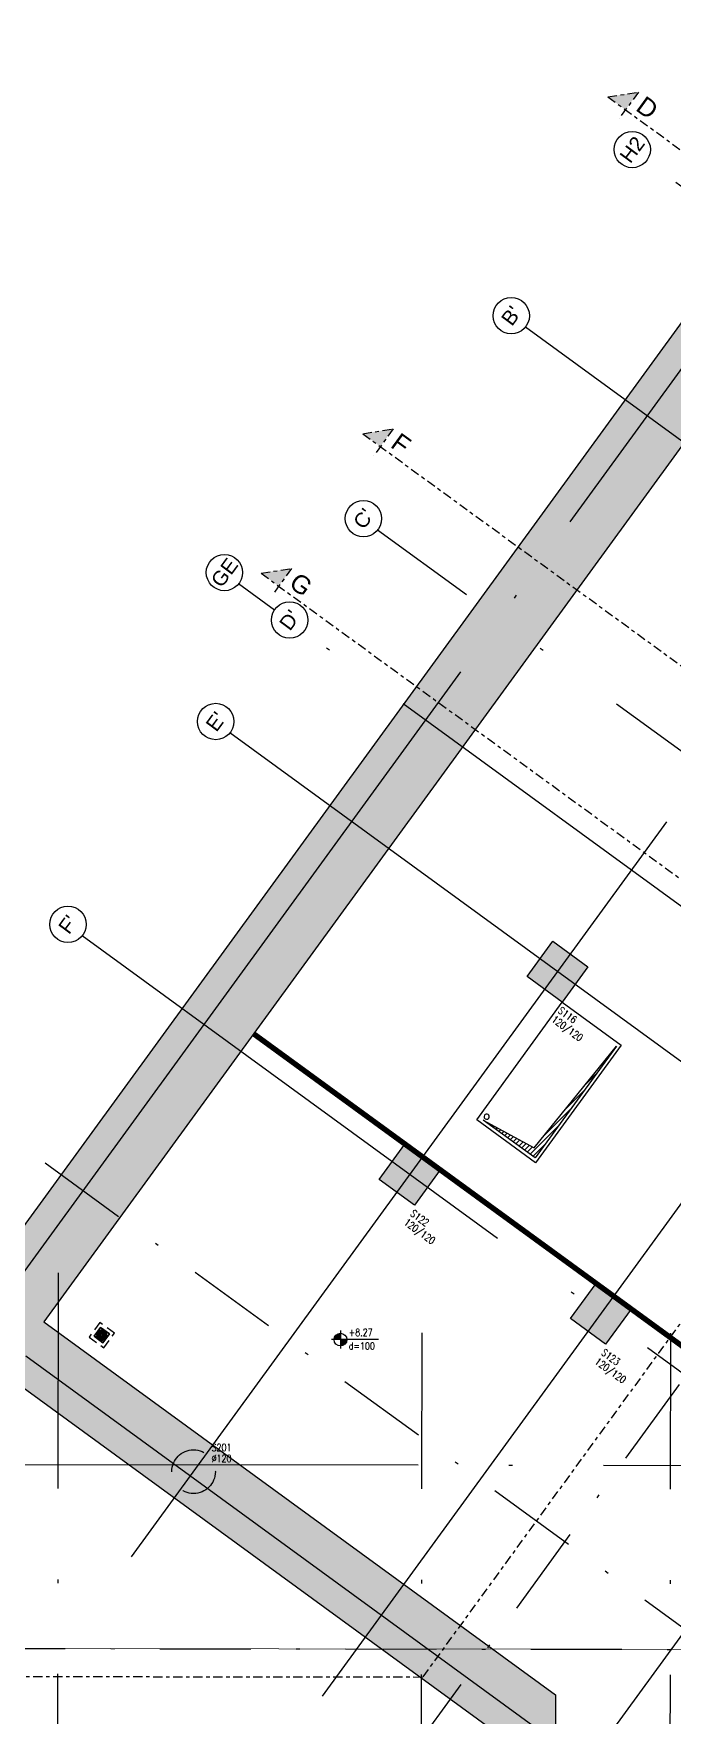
# Model space of a CAD drawing. Header units: millimetres. Extents: x 400382 to 401422, y 4543975 to 4544126.
# Drawn here: x 400729.2 to 400746.76, y 4544078.68 to 4544124.91 of the extents above; entities that cross this region are included whole.
import ezdxf
from ezdxf.enums import TextEntityAlignment as Align

# ---------------------------------------------------------------- set-up
doc = ezdxf.new("R2010")
doc.units = ezdxf.units.MM
for name, pattern in [('AKS', [3, 2.5, -0.25, 0, -0.25]), ('CENTER', [2, 1.25, -0.25, 0.25, -0.25]), ('CIZGI', [0.4, 0.25, -0.15]), ('CONTINU', [0]), ('DASHDOT2', [0.5, 0.25, -0.125, 0, -0.125]), ('HIDDEN', [0.375, 0.25, -0.125])]:
    doc.linetypes.add(name, pattern=pattern)
doc.layers.add('A-DETL', color=90, linetype='Continuous', lineweight=15)
for name, color, linetype in [('aks prota', 2, 'AKS'), ('boşluk prota', 2, 'Continuous'), ('boşluk taraması prota', 252, 'Continuous'), ('caks prota', 4, 'Continuous'), ('kesit tarama prota', 252, 'Continuous'), ('kiriş prota', 6, 'Continuous'), ('kolon prota', 1, 'Continuous'), ('kolon tarama prota', 252, 'Continuous'), ('lkolon prota', 4, 'Continuous'), ('perde prota', 1, 'Continuous'), ('PRT-AL-TUNEL_EKSENI', 14, 'DASHDOT2'), ('PRT-MI-a_fit_drainage', 10, 'Continuous'), ('skesit prota', 7, 'Continuous'), ('st-s_level (kot)', 6, 'Continuous'), ('st-s_levelmark (kot işareti)', 4, 'Continuous'), ('st_s_ölçü', 4, 'Continuous'), ('taks prota', 7, 'Continuous'), ('tkesit prota', 7, 'Continuous'), ('tkolon prota', 6, 'Continuous')]:
    doc.layers.add(name, color=color, linetype=linetype)
doc.styles.add('Arial', font='Arial.ttf')
doc.styles.add('OLCU', font='romanstw.shx')
doc.styles.add('TAKS', font='Arial Unicode.ttf')
doc.styles.add('tkolon', font='romanstw.shx')

# ---------------------------------------------------------------- blocks, each defined once
blk = doc.blocks.new('PLAN_KOT')
at = {"layer": 'st-s_levelmark (kot işareti)'}
h = blk.add_hatch(color=256, dxfattribs=at)
h.paths.add_polyline_path([(0, 17.5, 0.414214), (-17.5, 0), (0, 0)])
h.paths.add_polyline_path([(17.5, 0), (0, 0), (0, -17.5, 0.414214)])
for p, q in [((105, 0), (-25, 0)), ((0, 25), (0, -25))]:
    blk.add_line(p, q, dxfattribs=at)
blk.add_circle((0, 0), 17.5, dxfattribs=at)
at = {"layer": 'st-s_level (kot)', "color": 6, "style": 'OLCU', "width": 0.8}
for tag, p in [('KOT', (22.7, 9.8)), ('DÖŞEME_KALINLIĞI', (22.7, -27.6))]:
    blk.add_attdef(tag, p, '', height=20, dxfattribs=at)
blk = doc.blocks.new('YER SUZGECI_20x20')
at = {"color": 2}
blk.add_lwpolyline([(-20, 0), (0, 0), (0, 20), (-20, 20)], close=True, dxfattribs=at)
for points in [[(0, 20), (-20, 0)], [(-20, 20), (0, 0)]]:
    blk.add_lwpolyline(points, dxfattribs=at)
blk.add_circle((-10, 10), 7, dxfattribs=at)
blk = doc.blocks.new('+8.27 mekanik')
at = {"layer": 'kolon tarama prota'}
for p, q in [((4933, 139742), (4633, 139742)), ((4633, 139742), (4633, 139442)), ((4633, 139442), (4633, 139742)), ((4633, 139742), (4933, 139742)), ((4633, 139742), (4633, 139742)), ((4663, 139597), (4643, 139597)), ((4643, 139597), (4663, 139597)), ((4643, 139597), (4643, 139597)), ((4663, 139597), (4663, 139597)), ((4708, 139597), (4688, 139597)), ((4688, 139597), (4708, 139597)), ((4688, 139597), (4688, 139597)), ((4708, 139597), (4708, 139597)), ((4753, 139597), (4733, 139597)), ((4733, 139597), (4753, 139597)), ((4733, 139597), (4733, 139597)), ((4753, 139597), (4753, 139597)), ((4778, 139732), (4778, 139712)), ((4778, 139712), (4778, 139732)), ((4778, 139732), (4778, 139732)), ((4778, 139712), (4778, 139712)), ((4778, 139687), (4778, 139667)), ((4778, 139667), (4778, 139687)), ((4778, 139687), (4778, 139687)), ((4778, 139667), (4778, 139667)), ((4778, 139642), (4778, 139621)), ((4778, 139621), (4778, 139642)), ((4778, 139642), (4778, 139642)), ((4778, 139621), (4778, 139621)), ((4788, 139712), (4788, 139732)), ((4788, 139732), (4788, 139712)), ((4788, 139732), (4788, 139732)), ((4788, 139712), (4788, 139712)), ((4788, 139667), (4788, 139687)), ((4788, 139687), (4788, 139667)), ((4788, 139687), (4788, 139687)), ((4788, 139667), (4788, 139667)), ((4788, 139621), (4788, 139642)), ((4788, 139642), (4788, 139621)), ((4788, 139642), (4788, 139642)), ((4788, 139621), (4788, 139621)), ((4832, 139597), (4812, 139597)), ((4812, 139597), (4832, 139597)), ((4812, 139597), (4812, 139597)), ((4832, 139597), (4832, 139597)), ((4878, 139597), (4857, 139597)), ((4857, 139597), (4878, 139597)), ((4857, 139597), (4857, 139597)), ((4878, 139597), (4878, 139597)), ((4923, 139597), (4903, 139597)), ((4903, 139597), (4923, 139597)), ((4903, 139597), (4903, 139597)), ((4923, 139597), (4923, 139597)), ((4933, 139442), (4933, 139742)), ((4933, 139742), (4933, 139442)), ((4933, 139742), (4933, 139742)), ((4633, 139442), (4933, 139442)), ((4933, 139442), (4633, 139442)), ((4633, 139442), (4633, 139442)), ((4643, 139587), (4663, 139587)), ((4663, 139587), (4643, 139587)), ((4643, 139587), (4643, 139587)), ((4663, 139587), (4663, 139587)), ((4688, 139587), (4708, 139587)), ((4708, 139587), (4688, 139587)), ((4688, 139587), (4688, 139587)), ((4708, 139587), (4708, 139587)), ((4733, 139587), (4753, 139587)), ((4753, 139587), (4733, 139587)), ((4733, 139587), (4733, 139587)), ((4753, 139587), (4753, 139587)), ((4778, 139562), (4778, 139542)), ((4778, 139542), (4778, 139562)), ((4778, 139562), (4778, 139562)), ((4778, 139542), (4778, 139542)), ((4778, 139517), (4778, 139497)), ((4778, 139497), (4778, 139517)), ((4778, 139517), (4778, 139517)), ((4778, 139497), (4778, 139497)), ((4778, 139472), (4778, 139452)), ((4778, 139452), (4778, 139472)), ((4778, 139472), (4778, 139472)), ((4778, 139452), (4778, 139452)), ((4788, 139542), (4788, 139562)), ((4788, 139562), (4788, 139542)), ((4788, 139562), (4788, 139562)), ((4788, 139542), (4788, 139542)), ((4788, 139497), (4788, 139517)), ((4788, 139517), (4788, 139497)), ((4788, 139517), (4788, 139517)), ((4788, 139497), (4788, 139497)), ((4788, 139452), (4788, 139472)), ((4788, 139472), (4788, 139452)), ((4788, 139472), (4788, 139472)), ((4788, 139452), (4788, 139452)), ((4812, 139587), (4832, 139587)), ((4832, 139587), (4812, 139587)), ((4812, 139587), (4812, 139587)), ((4832, 139587), (4832, 139587)), ((4857, 139587), (4878, 139587)), ((4878, 139587), (4857, 139587)), ((4857, 139587), (4857, 139587)), ((4878, 139587), (4878, 139587)), ((4903, 139587), (4923, 139587)), ((4923, 139587), (4903, 139587)), ((4903, 139587), (4903, 139587)), ((4923, 139587), (4923, 139587)), ((4933, 139442), (4933, 139442))]:
    blk.add_line(p, q, dxfattribs=at)
for centre, radius, start, end in [((9803, 150677), 72, 0, 180), ((9803, 150677), 72, 180, 0), ((4783, 139592), 140, 92.0467, 177.9533), ((4783, 139592), 140, 92.0467, 177.9533), ((4783, 139592), 120, 92.388, 177.612), ((4783, 139592), 120, 92.388, 177.612), ((4783, 139592), 100, 90, 270), ((4783, 139592), 100, 90, 270), ((4783, 139592), 95, 93.017, 176.983), ((4783, 139592), 95, 93.017, 176.983), ((4783, 139592), 90, 90, 270), ((4783, 139592), 90, 90, 270), ((4783, 139592), 75, 93.8226, 176.1774), ((4783, 139592), 75, 93.8226, 176.1774), ((4783, 139592), 50, 95.7392, 174.2608), ((4783, 139592), 50, 95.7392, 174.2608), ((4783, 139592), 50, 90, 270), ((4783, 139592), 50, 90, 270), ((4783, 139592), 30, 99.5941, 170.4059), ((4783, 139592), 30, 99.5941, 170.4059), ((4783, 139592), 100, 270, 90), ((4783, 139592), 100, 270, 90), ((4783, 139592), 90, 270, 90), ((4783, 139592), 90, 270, 90), ((4783, 139592), 50, 270, 90), ((4783, 139592), 50, 270, 90), ((4783, 139592), 140, 2.0467, 87.9533), ((4783, 139592), 140, 2.0467, 87.9533), ((4783, 139592), 120, 2.388, 87.612), ((4783, 139592), 120, 2.388, 87.612), ((4783, 139592), 95, 3.017, 86.983), ((4783, 139592), 95, 3.017, 86.983), ((4783, 139592), 75, 3.8226, 86.1774), ((4783, 139592), 75, 3.8226, 86.1774), ((4783, 139592), 50, 5.7392, 84.2608), ((4783, 139592), 50, 5.7392, 84.2608), ((4783, 139592), 30, 9.5941, 80.4059), ((4783, 139592), 30, 9.5941, 80.4059), ((4783, 139592), 140, 182.0467, 267.9533), ((4783, 139592), 140, 182.0467, 267.9533), ((4783, 139592), 120, 182.388, 267.612), ((4783, 139592), 120, 182.388, 267.612), ((4783, 139592), 95, 183.017, 266.983), ((4783, 139592), 95, 183.017, 266.983), ((4783, 139592), 75, 183.8226, 266.1774), ((4783, 139592), 75, 183.8226, 266.1774), ((4783, 139592), 50, 185.7392, 264.2608), ((4783, 139592), 50, 185.7392, 264.2608), ((4783, 139592), 30, 189.5941, 260.4059), ((4783, 139592), 30, 189.5941, 260.4059), ((4783, 139592), 50, 275.7392, 354.2608), ((4783, 139592), 30, 279.5941, 350.4059), ((4783, 139592), 95, 273.017, 356.983), ((4783, 139592), 75, 273.8226, 356.1774), ((4783, 139592), 140, 272.0467, 357.9533), ((4783, 139592), 120, 272.388, 357.612), ((4783, 139592), 30, 279.5941, 350.4059), ((4783, 139592), 50, 275.7392, 354.2608), ((4783, 139592), 75, 273.8226, 356.1774), ((4783, 139592), 95, 273.017, 356.983), ((4783, 139592), 120, 272.388, 357.612), ((4783, 139592), 140, 272.0467, 357.9533)]:
    blk.add_arc(centre, radius, start, end, dxfattribs=at)

msp = doc.modelspace()

# ---------------------------------------------------------------- hatches: boundary and pattern name
at = {"layer": 'boşluk taraması prota', "ltscale": 2}
h = msp.add_hatch(dxfattribs=at)
h.set_pattern_fill('ANSI31', color=256, scale=0.03, angle=-0.0716, style=0)
h.set_pattern_definition([(44.928447, (400088.7729, 4543649.65261), (-0.067267757, 0.06743598), [])])
h.paths.add_polyline_path([(400741.559, 4544095.046), (400742.958, 4544094.286), (400745.226, 4544097.076), (400742.988, 4544094.004)])
at = {"layer": 'kesit tarama prota'}
h = msp.add_hatch(color=256, dxfattribs=at)
h.dxf.hatch_style = 1
h.paths.add_polyline_path([(400745.827, 4544123.299), (400744.989, 4544123.167), (400745.474, 4544122.814)])
h = msp.add_hatch(color=256, dxfattribs=at)
h.dxf.hatch_style = 1
h.paths.add_polyline_path([(400739.085, 4544114.043), (400738.247, 4544113.911), (400738.732, 4544113.558)])
h = msp.add_hatch(color=256, dxfattribs=at)
h.dxf.hatch_style = 1
h.paths.add_polyline_path([(400736.29, 4544110.206), (400735.452, 4544110.075), (400735.937, 4544109.721)])
at = {"layer": 'kolon tarama prota'}
h = msp.add_hatch(color=256, dxfattribs=at)
h.dxf.hatch_style = 1
h.paths.add_polyline_path([(400839.733, 4544059.78), (400751.942, 4544123.732), (400726.8, 4544089.218), (400728.013, 4544088.335), (400741.847, 4544078.259), (400741.837, 4544067.953), (400756.012, 4544067.935), (400769.15, 4544058.368), (400841.796, 4544058.278)])
h.paths.add_polyline_path([(400769.462, 4544060.368), (400756.737, 4544069.634), (400743.537, 4544069.65), (400743.549, 4544079.247), (400729.477, 4544089.496), (400752.499, 4544121.099), (400835.983, 4544060.285)], flags=16)
h.paths.add_polyline_path([(400786.008, 4544068.397), (400786.009, 4544069.647), (400783.909, 4544069.65), (400783.908, 4544068.4), (400782.438, 4544068.402), (400782.448, 4544076.202), (400786.657, 4544076.197), (400786.655, 4544074.947), (400788.755, 4544074.944), (400788.756, 4544076.194), (400798.312, 4544076.182), (400798.311, 4544074.932), (400800.047, 4544074.93), (400800.038, 4544068.38), (400797.747, 4544068.383), (400797.748, 4544069.633), (400795.648, 4544069.635), (400795.647, 4544068.385)], flags=0)
h.paths.add_polyline_path([(400786.308, 4544068.697), (400786.31, 4544069.947), (400783.61, 4544069.95), (400783.608, 4544068.7), (400782.739, 4544068.701), (400782.748, 4544075.901), (400786.357, 4544075.897), (400786.355, 4544074.647), (400789.055, 4544074.644), (400789.057, 4544075.894), (400798.013, 4544075.882), (400798.011, 4544074.632), (400799.746, 4544074.63), (400799.739, 4544068.68), (400798.047, 4544068.682), (400798.049, 4544069.932), (400795.349, 4544069.936), (400795.347, 4544068.686)], flags=0)
h.paths.add_polyline_path([(400764.488, 4544107.664), (400764.245, 4544107.841), (400765.423, 4544109.458), (400765.665, 4544109.281)], flags=0)
h = msp.add_hatch(color=256, dxfattribs=at)
h.dxf.hatch_style = 1
h.paths.add_polyline_path([(400743.472, 4544099.962), (400744.442, 4544099.255), (400743.736, 4544098.285), (400742.766, 4544098.992)])
h = msp.add_hatch(color=256, dxfattribs=at)
h.dxf.hatch_style = 1
h.paths.add_polyline_path([(400739.41, 4544094.384), (400740.38, 4544093.678), (400739.673, 4544092.708), (400738.703, 4544093.414)])
h = msp.add_hatch(color=256, dxfattribs=at)
h.dxf.hatch_style = 1
h.paths.add_polyline_path([(400744.664, 4544090.557), (400745.633, 4544089.851), (400744.927, 4544088.881), (400743.957, 4544089.587)])

# ---------------------------------------------------------------- linework, layer by layer
at = {"layer": 'A-DETL', "color": 1, "lineweight": 5}
msp.add_lwpolyline([(400700.54, 4544080.554), (400856.263, 4544080.36)], dxfattribs=at)
at = {"layer": 'aks prota', "ltscale": 10}
for p, q in [((400726.229, 4544087.16), (400753.726, 4544124.907)), ((400731.887, 4544083.038), (400759.384, 4544120.785)), ((400737.141, 4544079.211), (400764.638, 4544116.958)), ((400825.832, 4544056.298), (400742.72, 4544116.84)), ((400742.799, 4544075.09), (400770.296, 4544112.837)), ((400814.093, 4544056.312), (400738.657, 4544111.263)), ((400735.819, 4544109.063), (400734.834, 4544109.78)), ((400808.223, 4544056.32), (400736.626, 4544108.475)), ((400802.354, 4544056.327), (400734.595, 4544105.686)), ((400790.615, 4544056.342), (400730.532, 4544100.109)), ((400773.516, 4544056.116), (400724.497, 4544091.824)), ((400729.837, 4544054.82), (400729.882, 4544090.845)), ((400739.837, 4544054.807), (400739.88, 4544089.193)), ((400746.677, 4544054.799), (400746.72, 4544089.184)), ((400860.169, 4544085.405), (400696.976, 4544085.609))]:
    msp.add_line(p, q, dxfattribs=at)
at = {"layer": 'boşluk prota', "ltscale": 0.05}
msp.add_lwpolyline([(400741.559, 4544095.046), (400742.958, 4544094.286), (400745.226, 4544097.076), (400742.988, 4544094.004)], close=True, dxfattribs=at)
at = {"layer": 'caks prota', "ltscale": 0.05}
for centre in [(400745.658, 4544121.721), (400742.331, 4544117.154), (400738.268, 4544111.577), (400734.445, 4544110.094), (400736.237, 4544108.789), (400734.206, 4544106), (400730.143, 4544100.423)]:
    msp.add_circle(centre, 0.5, dxfattribs=at)
at = {"layer": 'kiriş prota'}
msp.add_lwpolyline([(400741.381, 4544095.052), (400743.736, 4544098.285), (400745.352, 4544097.107), (400742.997, 4544093.874), (400741.381, 4544095.052)], dxfattribs=at)
at = {"layer": 'kolon prota', "color": 1}
for points in [[(400743.472, 4544099.962), (400744.442, 4544099.255), (400743.736, 4544098.285), (400742.766, 4544098.992)], [(400739.41, 4544094.384), (400740.38, 4544093.678), (400739.673, 4544092.708), (400738.703, 4544093.414)], [(400744.664, 4544090.557), (400745.633, 4544089.851), (400744.927, 4544088.881), (400743.957, 4544089.587)]]:
    msp.add_lwpolyline(points, close=True, dxfattribs=at)
at = {"layer": 'kolon prota', "color": 5, "linetype": 'HIDDEN', "ltscale": 5}
msp.add_circle((400733.595, 4544085.382), 0.6, dxfattribs=at)
at = {"layer": 'perde prota'}
for points in [[(400741.837, 4544067.953), (400741.847, 4544078.259), (400726.8, 4544089.218), (400751.942, 4544123.732), (400841.796, 4544058.278), (400769.15, 4544058.368), (400756.012, 4544067.935), (400741.837, 4544067.953)], [(400756.737, 4544069.634), (400769.462, 4544060.368), (400835.983, 4544060.285), (400752.499, 4544121.099), (400729.477, 4544089.496), (400743.549, 4544079.247), (400743.537, 4544069.65), (400756.737, 4544069.634)]]:
    msp.add_lwpolyline(points, dxfattribs=at)
at = {"layer": 'PRT-AL-TUNEL_EKSENI', "ltscale": 10}
for p, q in [((400835.444, 4544056.286), (400746.047, 4544121.407)), ((400739.48, 4544077.508), (400766.976, 4544115.254)), ((400781.002, 4544056.354), (400727.205, 4544095.542)), ((400696.97, 4544080.559), (400860.163, 4544080.355))]:
    msp.add_line(p, q, dxfattribs=at)
at = {"layer": 'PRT-MI-a_fit_drainage', "color": 2, "linetype": 'CIZGI'}
msp.add_lwpolyline([(400731.419, 4544089.19), (400731.015, 4544089.485), (400730.721, 4544089.08), (400731.125, 4544088.786)], close=True, dxfattribs=at)
at = {"layer": 'skesit prota', "linetype": 'CENTER', "ltscale": 0.2}
for p, q in [((400744.989, 4544123.167), (400745.827, 4544123.299)), ((400745.827, 4544123.299), (400745.297, 4544122.571)), ((400738.247, 4544113.911), (400739.085, 4544114.043)), ((400739.085, 4544114.043), (400738.555, 4544113.315)), ((400735.452, 4544110.075), (400736.29, 4544110.206)), ((400736.29, 4544110.206), (400735.76, 4544109.479))]:
    msp.add_line(p, q, dxfattribs=at)
for points in [[(400744.989, 4544123.167), (400840.931, 4544053.278)], [(400768.866, 4544119.508), (400739.889, 4544079.728), (400694.377, 4544079.785)], [(400738.247, 4544113.911), (400774.978, 4544087.154)], [(400735.452, 4544110.075), (400783.728, 4544074.908)], [(400735.452, 4544110.075), (400783.728, 4544074.908)]]:
    msp.add_lwpolyline(points, dxfattribs=at)
at = {"layer": 'st_s_ölçü', "color": 3, "linetype": 'CIZGI', "lineweight": 30, "ltscale": 50, "const_width": 0.15}
msp.add_lwpolyline([(400798.992, 4544087.231), (400790.231, 4544087.242), (400788.908, 4544085.422), (400786.009, 4544087.533), (400786.01, 4544087.533), (400785.121, 4544088.181), (400784.414, 4544087.211), (400773.114, 4544095.442), (400769.052, 4544089.865), (400767.095, 4544091.29), (400766.389, 4544090.32), (400769.91, 4544087.755), (400766.554, 4544083.148), (400758.508, 4544089.009), (400761.864, 4544093.616), (400757.739, 4544096.619), (400750.321, 4544086.436), (400735.247, 4544097.417)], dxfattribs=at)

# ---------------------------------------------------------------- block references
at = {"layer": 'kolon tarama prota', "xscale": 0.001, "yscale": 0.001, "zscale": 0.001, "rotation": 323.9284472481917}
msp.add_blockref('+8.27 mekanik', (400645.014, 4543979.122), dxfattribs=at)
at = {"layer": 'PRT-MI-a_fit_drainage', "color": 2, "xscale": 0.01, "yscale": 0.01, "zscale": 0.01, "rotation": 143.9284472481953}
msp.add_blockref('YER SUZGECI_20x20', (400731.035, 4544089.257), dxfattribs=at)
at = {"layer": 'st-s_level (kot)', "linetype": 'CONTINU', "ltscale": 0.1, "xscale": 0.01, "yscale": 0.01, "zscale": 0.01, "rotation": 359.9284472481884}
msp.add_blockref('PLAN_KOT', (400737.636, 4544089.012), dxfattribs=at).add_auto_attribs({'KOT': '+8.27', 'DÖŞEME_KALINLIĞI': 'd=100'})

# ---------------------------------------------------------------- texts
at = {"layer": 'lkolon prota', "style": 'tkolon', "width": 0.8}
for s, rotation, p in [('120/120', 323.9284, (400743.423, 4544097.77)), ('120/120', 323.9284, (400739.36, 4544092.192)), ('120/120', 323.9284, (400744.609, 4544088.369)), ('%%C120', 359.9284, (400734.091, 4544085.646))]:
    msp.add_text(s, height=0.2, rotation=rotation, dxfattribs=at).set_placement(p)
at = {"layer": 'taks prota', "style": 'TAKS'}
for s, p in [('H2', (400745.658, 4544121.721)), ("B'", (400742.331, 4544117.154)), ("C'", (400738.268, 4544111.577)), ('GE', (400734.445, 4544110.094)), ("D'", (400736.237, 4544108.789)), ("E'", (400734.206, 4544106)), ("F'", (400730.143, 4544100.423))]:
    msp.add_text(s, height=0.4, rotation=53.4336, dxfattribs=at).set_placement(p, align=Align.MIDDLE_CENTER)
at = {"layer": 'tkesit prota', "style": 'Arial'}
for s, p in [('D', (400745.724, 4544122.817)), ('F', (400738.982, 4544113.561)), ('G', (400736.187, 4544109.725))]:
    msp.add_text(s, height=0.5, rotation=323.9284, dxfattribs=at).set_placement(p)
at = {"layer": 'tkolon prota', "style": 'tkolon', "width": 0.8}
for s, rotation, p in [('S116', 323.9284, (400743.599, 4544098.012)), ('S122', 323.9284, (400739.537, 4544092.435)), ('S123', 323.9284, (400744.786, 4544088.611)), ('S201', 359.9284, (400734.091, 4544085.946))]:
    msp.add_text(s, height=0.2, rotation=rotation, dxfattribs=at).set_placement(p)

doc.saveas('drawing.dxf')
